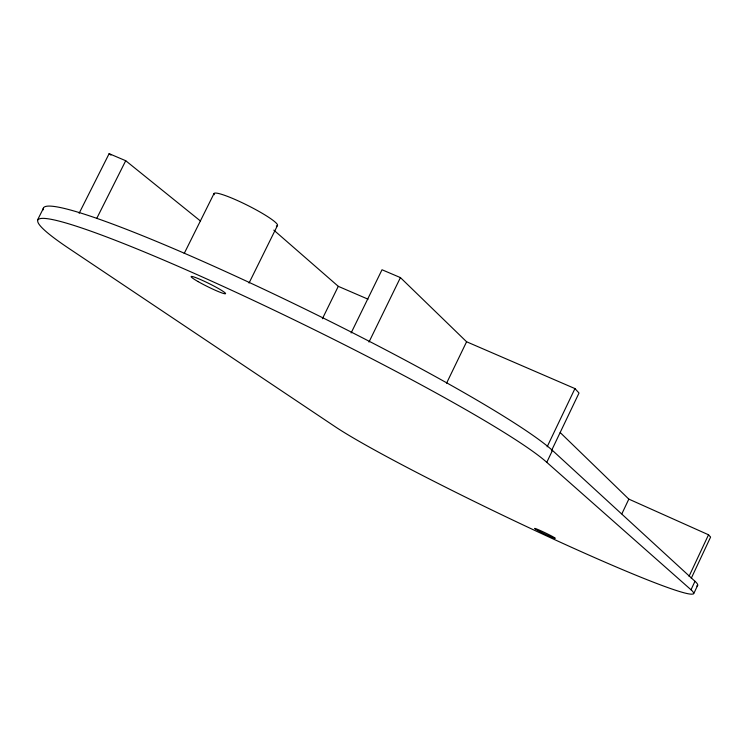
<?xml version="1.0" encoding="UTF-8"?>
<svg xmlns="http://www.w3.org/2000/svg" width="748" height="748" viewBox="0 0 748 748"><rect width="100%" height="100%" fill="white"/><g stroke="black" fill="none" stroke-linecap="round" stroke-linejoin="round"><path stroke-width="1.12" d="M689.048 576.306L708.524 534.783L628.825 499.112L560.205 432.559M691.264 578.298L710.6 537.064L708.524 534.783M693.705 593.744L697.65 585.31M621.887 513.783L628.825 499.112M547.143 446.799L574.95 388.586L466.593 341.771L400.423 277.592L382.013 269.757L351.13 332.954M551.463 450.726L579.017 393.027L574.95 388.586M552.454 450.427L694.986 581.29L691.012 589.77L546.779 462.329L552.454 450.427A287.671 24.88 26.2 0 0 267.999 291.243A287.671 24.88 26.2 0 0 43.225 209.842M446.575 383.182L466.593 341.771M368.979 342.07L400.423 277.592M322.388 318.751L338.283 286.334L273.815 230.122M249.028 283.071L277.48 225.494M184.204 253.488L214.031 193.536M79.138 213.283L109.133 153.658L125.72 160.717L200.539 221.071M96.707 218.491L125.72 160.717M37.615 219.8L43.449 208.243M338.283 286.334L368.035 299.191M109.133 153.658L110.938 155.107M546.797 462.339A287.812 23.179 26.1 0 0 201.829 276.741A287.812 23.179 26.1 0 0 68.956 248.467L334.45 426.229A205.607 11.874 25.6 0 0 556.736 540.589A205.607 11.874 25.6 0 0 691.021 589.779M695.004 581.29A205.532 12.744 25.6 0 1 696.725 585.983M214.265 194.704A35.521 4.525 26.7 0 1 247.943 205.55A35.521 4.525 26.7 0 1 276.339 225.971M198.108 281.594A19.242 1.702 26.4 0 0 225.475 293.749A19.242 1.702 26.4 0 0 201.418 279.958A19.242 1.702 26.4 0 0 198.108 281.594M537.55 530.313A11.426 0.608 25.6 0 0 554.885 538.308A11.426 0.608 25.6 0 0 542.534 531.566A11.426 0.608 25.6 0 0 537.55 530.313"/></g></svg>
